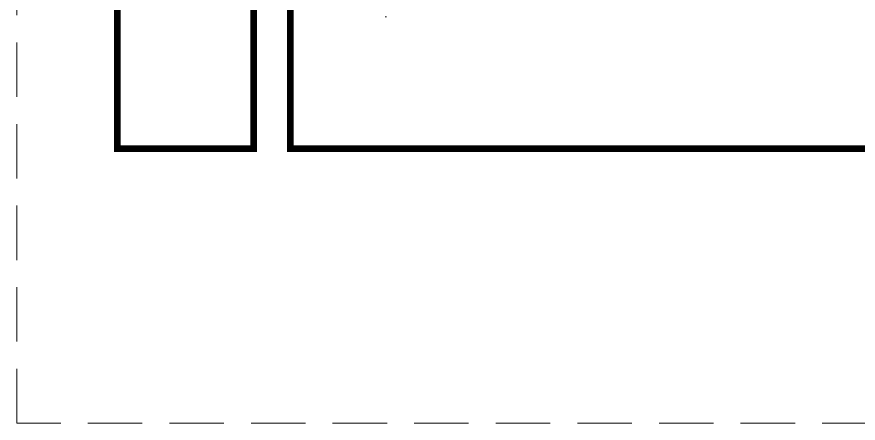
# Model space of a CAD drawing. Header units: inches. Extents: x 67248 to 85686, y -40174 to -31152.
# Drawn here: x 75192.3 to 75579, y -38177.1 to -37990.3 of the extents above; entities that cross this region are included whole.
import ezdxf

# ---------------------------------------------------------------- set-up
doc = ezdxf.new("R2010")
doc.units = ezdxf.units.IN
doc.header["$MEASUREMENT"] = 0
doc.linetypes.add('HIDDEN', pattern=[0.375, 0.25, -0.125])
doc.layers.add('SI-General', color=7, linetype='Continuous', lineweight=5)
doc.layers.add('SI-TOPOLOGY-Ethernet', color=7, linetype='Continuous', lineweight=13, true_color=0x3cf000)

# ---------------------------------------------------------------- blocks, each defined once
blk = doc.blocks.new('ET200S')
at = {"lineweight": 0}
blk.add_arc((65.08, -59.62), 0.5, 240.5456, 299.4546, dxfattribs=at)

msp = doc.modelspace()

# ---------------------------------------------------------------- linework, layer by layer
at = {"layer": 'SI-General', "color": 0, "linetype": 'HIDDEN', "ltscale": 100}
msp.add_lwpolyline([(75192.32, -37468.67), (75887.47, -37468.67), (75887.47, -38177.09), (75192.32, -38177.09)], close=True, dxfattribs=at)
at = {"layer": 'SI-TOPOLOGY-Ethernet', "const_width": 3}
msp.add_lwpolyline([(75443.31, -37677.64), (75443.31, -37723.15), (75238.54, -37723.15), (75238.54, -38050.88), (75301.21, -38050.88), (75301.21, -37931.17)], dxfattribs=at)
at = {"layer": 'SI-TOPOLOGY-Ethernet', "const_width": 3, "elevation": 0.33}
msp.add_lwpolyline([(75318.02, -37940.83), (75318.02, -38050.88), (75671.23, -38050.88), (75671.23, -37982.92)], dxfattribs=at)

# ---------------------------------------------------------------- block references
at = {"xscale": 1.08, "yscale": 1.08, "zscale": 1.08}
msp.add_blockref('ET200S', (75291.65, -37925.42, 0.33), dxfattribs=at)

doc.saveas('drawing.dxf')
